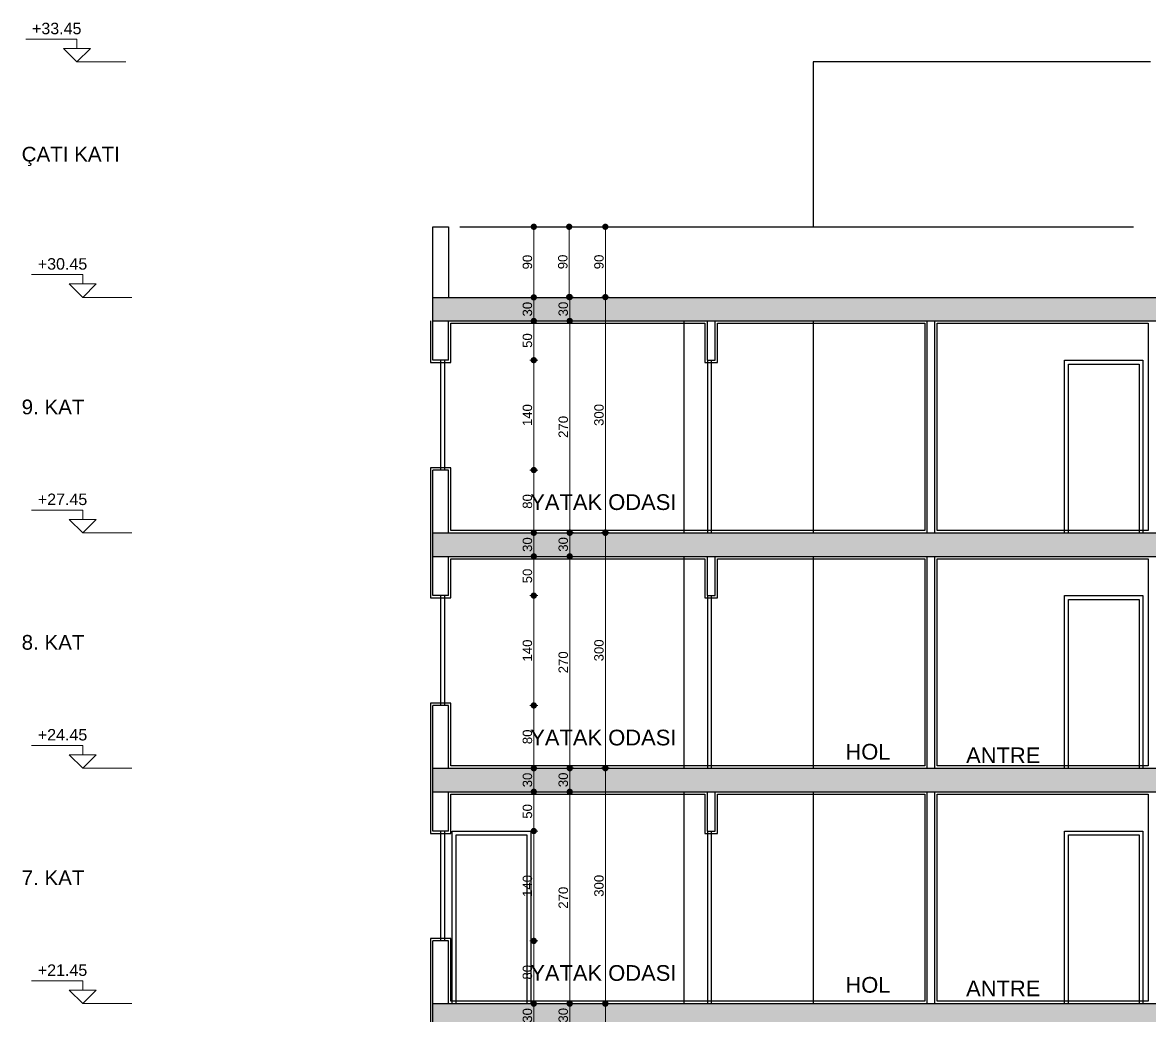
# Model space of a CAD drawing. Header units: millimetres. Extents: x 38129 to 72024, y -56282 to 16512.
# Drawn here: x 38953.9 to 39313, y -53766.5 to -53450.2 of the extents above; entities that cross this region are included whole.
import ezdxf

# ---------------------------------------------------------------- set-up
doc = ezdxf.new("R2010")
doc.units = ezdxf.units.MM
for name, color, linetype, lineweight in [('DIŞÖLÇÜ', 37, 'Continuous', 0), ('DUVAR', 255, 'Continuous', 30), ('KAPI', 4, 'Continuous', 30), ('KOT', 7, 'Continuous', 20), ('mahal', 7, 'Continuous', 5), ('MİMARİ', 4, 'Continuous', 9), ('pencere', 195, 'Continuous', 30), ('TARAMA', 252, 'Continuous', 0), ('ölçü İÇ', 31, 'Continuous', 0)]:
    doc.layers.add(name, color=color, linetype=linetype, lineweight=lineweight)
doc.layers.add('sıva', color=41, linetype='Continuous')
doc.styles.add('icdisolcu_yazi', font='arial.ttf')
doc.styles.get("Standard").update_dxf_attribs({"font": 'arial.ttf'})
doc.styles.add('style1', font='arial.ttf')
doc.dimstyles.new('İç Ölçü', dxfattribs={"dimtxt": 12, "dimasz": 8, "dimexe": 5, "dimexo": 0, "dimgap": 2, "dimtad": 1, "dimdec": 0, "dimzin": 12, "dimdsep": 46, "dimtxsty": 'icdisolcu_yazi', "dimblk": 'DOT', "dimcen": 8, "dimdle": 5, "dimclrd": 256, "dimclre": 256, "dimclrt": 7, "dimadec": 0, "dimazin": 3, "dimtfac": 1, "dimtdec": 0, "dimtix": 1, "dimtmove": 2, "dimatfit": 3, "dimldrblk": 'DOT', "dimfxl": 0, "dimtolj": 1, "dimtzin": 0, "dimlwd": -1, "dimlwe": -1, "dimarcsym": 0})

# ---------------------------------------------------------------- blocks, each defined once
blk = doc.blocks.new('_Dot')
at = {"color": 0, "lineweight": -2}
blk.add_line((-0.5, 0), (-1, 0), dxfattribs=at)
at = {"color": 0, "lineweight": 30, "const_width": 0.5}
blk.add_lwpolyline([(-0.25, 0, 1), (0.25, 0, 1)], format="xyb", close=True, dxfattribs=at)
blk = doc.blocks.new('*D2748')
at = {"layer": 'Defpoints', "color": 0, "transparency": 16777216}
for p in [(48178.5, -84558.5), (48179.2, -84558.5), (48179.2, -84588.9)]:
    blk.add_point(p, dxfattribs=at)
at = {"layer": 'ölçü İÇ', "transparency": 16777216}
for p, q in [((48178.5, -84558.5), (48184.2, -84558.5)), ((48179.2, -84588.9), (48184.2, -84588.9))]:
    blk.add_line(p, q, dxfattribs=at)
at = {"layer": 'ölçü İÇ', "linetype": 'Continuous', "transparency": 16777216}
blk.add_line((48179.2, -84580.9), (48179.2, -84566.5), dxfattribs=at)
at = {"layer": 'ölçü İÇ', "transparency": 16777216, "xscale": 8, "yscale": 8, "zscale": 8}
for p, rotation in [((48179.2, -84558.5), 90), ((48179.2, -84588.9), 270)]:
    blk.add_blockref('_Dot', p, dxfattribs=dict(at, rotation=rotation))
at = {"layer": 'ölçü İÇ', "color": 7, "transparency": 16777216, "insert": (48171, -84573.7), "char_height": 12, "attachment_point": 5, "rotation": 90, "style": 'icdisolcu_yazi'}
blk.add_mtext('\\A1;30', dxfattribs=at)
blk = doc.blocks.new('*D2749')
at = {"layer": 'Defpoints', "color": 0, "transparency": 16777216}
for p in [(48224.6, -84558.5), (48231.5, -84558.5), (48231.5, -84858.9)]:
    blk.add_point(p, dxfattribs=at)
at = {"layer": 'ölçü İÇ', "transparency": 16777216}
for p, q in [((48229.6, -84558.5), (48219.6, -84558.5)), ((48229.6, -84858.9), (48219.6, -84858.9))]:
    blk.add_line(p, q, dxfattribs=at)
at = {"layer": 'ölçü İÇ', "linetype": 'Continuous', "transparency": 16777216}
blk.add_line((48224.6, -84850.9), (48224.6, -84566.5), dxfattribs=at)
at = {"layer": 'ölçü İÇ', "transparency": 16777216, "xscale": 8, "yscale": 8, "zscale": 8}
for p, rotation in [((48224.6, -84558.5), 90), ((48224.6, -84858.9), 270)]:
    blk.add_blockref('_Dot', p, dxfattribs=dict(at, rotation=rotation))
at = {"layer": 'ölçü İÇ', "color": 7, "transparency": 16777216, "insert": (48216.5, -84708.7), "char_height": 12, "attachment_point": 5, "rotation": 90, "style": 'icdisolcu_yazi'}
blk.add_mtext('\\A1;300', dxfattribs=at)
blk = doc.blocks.new('*D2795')
at = {"layer": 'Defpoints', "color": 0, "transparency": 16777216}
for p in [(48081.8, -84478.9), (48133.4, -84478.9), (48133.4, -84558.9)]:
    blk.add_point(p, dxfattribs=at)
at = {"layer": 'ölçü İÇ', "transparency": 16777216}
for p, q in [((48128.4, -84478.9), (48138.4, -84478.9)), ((48133.4, -84558.9), (48138.4, -84558.9))]:
    blk.add_line(p, q, dxfattribs=at)
at = {"layer": 'ölçü İÇ', "linetype": 'Continuous', "transparency": 16777216}
blk.add_line((48133.4, -84550.9), (48133.4, -84486.9), dxfattribs=at)
at = {"layer": 'ölçü İÇ', "transparency": 16777216, "xscale": 8, "yscale": 8, "zscale": 8}
for p, rotation in [((48133.4, -84478.9), 90), ((48133.4, -84558.9), 270)]:
    blk.add_blockref('_Dot', p, dxfattribs=dict(at, rotation=rotation))
at = {"layer": 'ölçü İÇ', "color": 7, "transparency": 16777216, "insert": (48125.3, -84518.9), "char_height": 12, "attachment_point": 5, "rotation": 90, "style": 'icdisolcu_yazi'}
blk.add_mtext('\\A1;80', dxfattribs=at)
blk = doc.blocks.new('*D2796')
at = {"layer": 'Defpoints', "color": 0, "transparency": 16777216}
for p in [(48081.8, -84338.9), (48133.4, -84338.9), (48081.8, -84478.9)]:
    blk.add_point(p, dxfattribs=at)
at = {"layer": 'ölçü İÇ', "transparency": 16777216}
for p, q in [((48128.4, -84338.9), (48138.4, -84338.9)), ((48128.4, -84478.9), (48138.4, -84478.9))]:
    blk.add_line(p, q, dxfattribs=at)
at = {"layer": 'ölçü İÇ', "linetype": 'Continuous', "transparency": 16777216}
blk.add_line((48133.4, -84470.9), (48133.4, -84346.9), dxfattribs=at)
at = {"layer": 'ölçü İÇ', "transparency": 16777216, "xscale": 8, "yscale": 8, "zscale": 8}
for p, rotation in [((48133.4, -84338.9), 90), ((48133.4, -84478.9), 270)]:
    blk.add_blockref('_Dot', p, dxfattribs=dict(at, rotation=rotation))
at = {"layer": 'ölçü İÇ', "color": 7, "transparency": 16777216, "insert": (48125.3, -84408.9), "char_height": 12, "attachment_point": 5, "rotation": 90, "style": 'icdisolcu_yazi'}
blk.add_mtext('\\A1;140', dxfattribs=at)
blk = doc.blocks.new('*D2797')
at = {"layer": 'Defpoints', "color": 0, "transparency": 16777216}
for p in [(48081.8, -84288.9), (48133.4, -84288.9), (48081.8, -84338.9)]:
    blk.add_point(p, dxfattribs=at)
at = {"layer": 'ölçü İÇ', "transparency": 16777216}
for p, q in [((48128.4, -84288.9), (48138.4, -84288.9)), ((48128.4, -84338.9), (48138.4, -84338.9))]:
    blk.add_line(p, q, dxfattribs=at)
at = {"layer": 'ölçü İÇ', "linetype": 'Continuous', "transparency": 16777216}
blk.add_line((48133.4, -84330.9), (48133.4, -84296.9), dxfattribs=at)
at = {"layer": 'ölçü İÇ', "transparency": 16777216, "xscale": 8, "yscale": 8, "zscale": 8}
for p, rotation in [((48133.4, -84288.9), 90), ((48133.4, -84338.9), 270)]:
    blk.add_blockref('_Dot', p, dxfattribs=dict(at, rotation=rotation))
at = {"layer": 'ölçü İÇ', "color": 7, "transparency": 16777216, "insert": (48125.3, -84313.9), "char_height": 12, "attachment_point": 5, "rotation": 90, "style": 'icdisolcu_yazi'}
blk.add_mtext('\\A1;50', dxfattribs=at)
blk = doc.blocks.new('*D2798')
at = {"layer": 'Defpoints', "color": 0, "transparency": 16777216}
for p in [(48179.2, -84288.9), (48179.2, -84288.9), (48179.2, -84558.9)]:
    blk.add_point(p, dxfattribs=at)
at = {"layer": 'ölçü İÇ', "transparency": 16777216}
for p, q in [((48179.2, -84288.9), (48184.2, -84288.9)), ((48179.2, -84558.9), (48184.2, -84558.9))]:
    blk.add_line(p, q, dxfattribs=at)
at = {"layer": 'ölçü İÇ', "linetype": 'Continuous', "transparency": 16777216}
blk.add_line((48179.2, -84550.9), (48179.2, -84296.9), dxfattribs=at)
at = {"layer": 'ölçü İÇ', "transparency": 16777216, "xscale": 8, "yscale": 8, "zscale": 8}
for p, rotation in [((48179.2, -84288.9), 90), ((48179.2, -84558.9), 270)]:
    blk.add_blockref('_Dot', p, dxfattribs=dict(at, rotation=rotation))
at = {"layer": 'ölçü İÇ', "color": 7, "transparency": 16777216, "insert": (48171, -84423.9), "char_height": 12, "attachment_point": 5, "rotation": 90, "style": 'icdisolcu_yazi'}
blk.add_mtext('\\A1;270', dxfattribs=at)
blk = doc.blocks.new('*D2799')
at = {"layer": 'Defpoints', "color": 0, "transparency": 16777216}
for p in [(48178.5, -84258.5), (48179.2, -84258.5), (48179.2, -84288.9)]:
    blk.add_point(p, dxfattribs=at)
at = {"layer": 'ölçü İÇ', "transparency": 16777216}
for p, q in [((48178.5, -84258.5), (48184.2, -84258.5)), ((48179.2, -84288.9), (48184.2, -84288.9))]:
    blk.add_line(p, q, dxfattribs=at)
at = {"layer": 'ölçü İÇ', "linetype": 'Continuous', "transparency": 16777216}
blk.add_line((48179.2, -84280.9), (48179.2, -84266.5), dxfattribs=at)
at = {"layer": 'ölçü İÇ', "transparency": 16777216, "xscale": 8, "yscale": 8, "zscale": 8}
for p, rotation in [((48179.2, -84258.5), 90), ((48179.2, -84288.9), 270)]:
    blk.add_blockref('_Dot', p, dxfattribs=dict(at, rotation=rotation))
at = {"layer": 'ölçü İÇ', "color": 7, "transparency": 16777216, "insert": (48171, -84273.7), "char_height": 12, "attachment_point": 5, "rotation": 90, "style": 'icdisolcu_yazi'}
blk.add_mtext('\\A1;30', dxfattribs=at)
blk = doc.blocks.new('*D2800')
at = {"layer": 'Defpoints', "color": 0, "transparency": 16777216}
for p in [(48224.6, -84258.5), (48231.5, -84258.5), (48231.5, -84558.9)]:
    blk.add_point(p, dxfattribs=at)
at = {"layer": 'ölçü İÇ', "transparency": 16777216}
for p, q in [((48229.6, -84258.5), (48219.6, -84258.5)), ((48229.6, -84558.9), (48219.6, -84558.9))]:
    blk.add_line(p, q, dxfattribs=at)
at = {"layer": 'ölçü İÇ', "linetype": 'Continuous', "transparency": 16777216}
blk.add_line((48224.6, -84550.9), (48224.6, -84266.5), dxfattribs=at)
at = {"layer": 'ölçü İÇ', "transparency": 16777216, "xscale": 8, "yscale": 8, "zscale": 8}
for p, rotation in [((48224.6, -84258.5), 90), ((48224.6, -84558.9), 270)]:
    blk.add_blockref('_Dot', p, dxfattribs=dict(at, rotation=rotation))
at = {"layer": 'ölçü İÇ', "color": 7, "transparency": 16777216, "insert": (48216.5, -84408.7), "char_height": 12, "attachment_point": 5, "rotation": 90, "style": 'icdisolcu_yazi'}
blk.add_mtext('\\A1;300', dxfattribs=at)
blk = doc.blocks.new('*D2801')
at = {"layer": 'Defpoints', "color": 0, "transparency": 16777216}
for p in [(48081.8, -84178.9), (48133.4, -84178.9), (48133.4, -84258.9)]:
    blk.add_point(p, dxfattribs=at)
at = {"layer": 'ölçü İÇ', "transparency": 16777216}
for p, q in [((48128.4, -84178.9), (48138.4, -84178.9)), ((48133.4, -84258.9), (48138.4, -84258.9))]:
    blk.add_line(p, q, dxfattribs=at)
at = {"layer": 'ölçü İÇ', "linetype": 'Continuous', "transparency": 16777216}
blk.add_line((48133.4, -84250.9), (48133.4, -84186.9), dxfattribs=at)
at = {"layer": 'ölçü İÇ', "transparency": 16777216, "xscale": 8, "yscale": 8, "zscale": 8}
for p, rotation in [((48133.4, -84178.9), 90), ((48133.4, -84258.9), 270)]:
    blk.add_blockref('_Dot', p, dxfattribs=dict(at, rotation=rotation))
at = {"layer": 'ölçü İÇ', "color": 7, "transparency": 16777216, "insert": (48125.3, -84218.9), "char_height": 12, "attachment_point": 5, "rotation": 90, "style": 'icdisolcu_yazi'}
blk.add_mtext('\\A1;80', dxfattribs=at)
blk = doc.blocks.new('*D2802')
at = {"layer": 'Defpoints', "color": 0, "transparency": 16777216}
for p in [(48081.8, -84038.9), (48133.4, -84038.9), (48081.8, -84178.9)]:
    blk.add_point(p, dxfattribs=at)
at = {"layer": 'ölçü İÇ', "transparency": 16777216}
for p, q in [((48128.4, -84038.9), (48138.4, -84038.9)), ((48128.4, -84178.9), (48138.4, -84178.9))]:
    blk.add_line(p, q, dxfattribs=at)
at = {"layer": 'ölçü İÇ', "linetype": 'Continuous', "transparency": 16777216}
blk.add_line((48133.4, -84170.9), (48133.4, -84046.9), dxfattribs=at)
at = {"layer": 'ölçü İÇ', "transparency": 16777216, "xscale": 8, "yscale": 8, "zscale": 8}
for p, rotation in [((48133.4, -84038.9), 90), ((48133.4, -84178.9), 270)]:
    blk.add_blockref('_Dot', p, dxfattribs=dict(at, rotation=rotation))
at = {"layer": 'ölçü İÇ', "color": 7, "transparency": 16777216, "insert": (48125.3, -84108.9), "char_height": 12, "attachment_point": 5, "rotation": 90, "style": 'icdisolcu_yazi'}
blk.add_mtext('\\A1;140', dxfattribs=at)
blk = doc.blocks.new('*D2803')
at = {"layer": 'Defpoints', "color": 0, "transparency": 16777216}
for p in [(48081.8, -83988.9), (48133.4, -83988.9), (48081.8, -84038.9)]:
    blk.add_point(p, dxfattribs=at)
at = {"layer": 'ölçü İÇ', "transparency": 16777216}
for p, q in [((48128.4, -83988.9), (48138.4, -83988.9)), ((48128.4, -84038.9), (48138.4, -84038.9))]:
    blk.add_line(p, q, dxfattribs=at)
at = {"layer": 'ölçü İÇ', "linetype": 'Continuous', "transparency": 16777216}
blk.add_line((48133.4, -84030.9), (48133.4, -83996.9), dxfattribs=at)
at = {"layer": 'ölçü İÇ', "transparency": 16777216, "xscale": 8, "yscale": 8, "zscale": 8}
for p, rotation in [((48133.4, -83988.9), 90), ((48133.4, -84038.9), 270)]:
    blk.add_blockref('_Dot', p, dxfattribs=dict(at, rotation=rotation))
at = {"layer": 'ölçü İÇ', "color": 7, "transparency": 16777216, "insert": (48125.3, -84013.9), "char_height": 12, "attachment_point": 5, "rotation": 90, "style": 'icdisolcu_yazi'}
blk.add_mtext('\\A1;50', dxfattribs=at)
blk = doc.blocks.new('*D2804')
at = {"layer": 'Defpoints', "color": 0, "transparency": 16777216}
for p in [(48179.2, -83988.9), (48179.2, -83988.9), (48179.2, -84258.9)]:
    blk.add_point(p, dxfattribs=at)
at = {"layer": 'ölçü İÇ', "transparency": 16777216}
for p, q in [((48179.2, -83988.9), (48184.2, -83988.9)), ((48179.2, -84258.9), (48184.2, -84258.9))]:
    blk.add_line(p, q, dxfattribs=at)
at = {"layer": 'ölçü İÇ', "linetype": 'Continuous', "transparency": 16777216}
blk.add_line((48179.2, -84250.9), (48179.2, -83996.9), dxfattribs=at)
at = {"layer": 'ölçü İÇ', "transparency": 16777216, "xscale": 8, "yscale": 8, "zscale": 8}
for p, rotation in [((48179.2, -83988.9), 90), ((48179.2, -84258.9), 270)]:
    blk.add_blockref('_Dot', p, dxfattribs=dict(at, rotation=rotation))
at = {"layer": 'ölçü İÇ', "color": 7, "transparency": 16777216, "insert": (48171, -84123.9), "char_height": 12, "attachment_point": 5, "rotation": 90, "style": 'icdisolcu_yazi'}
blk.add_mtext('\\A1;270', dxfattribs=at)
blk = doc.blocks.new('*D2805')
at = {"layer": 'Defpoints', "color": 0, "transparency": 16777216}
for p in [(48178.5, -83958.5), (48179.2, -83958.5), (48179.2, -83988.9)]:
    blk.add_point(p, dxfattribs=at)
at = {"layer": 'ölçü İÇ', "transparency": 16777216}
for p, q in [((48178.5, -83958.5), (48184.2, -83958.5)), ((48179.2, -83988.9), (48184.2, -83988.9))]:
    blk.add_line(p, q, dxfattribs=at)
at = {"layer": 'ölçü İÇ', "linetype": 'Continuous', "transparency": 16777216}
blk.add_line((48179.2, -83980.9), (48179.2, -83966.5), dxfattribs=at)
at = {"layer": 'ölçü İÇ', "transparency": 16777216, "xscale": 8, "yscale": 8, "zscale": 8}
for p, rotation in [((48179.2, -83958.5), 90), ((48179.2, -83988.9), 270)]:
    blk.add_blockref('_Dot', p, dxfattribs=dict(at, rotation=rotation))
at = {"layer": 'ölçü İÇ', "color": 7, "transparency": 16777216, "insert": (48171, -83973.7), "char_height": 12, "attachment_point": 5, "rotation": 90, "style": 'icdisolcu_yazi'}
blk.add_mtext('\\A1;30', dxfattribs=at)
blk = doc.blocks.new('*D2806')
at = {"layer": 'Defpoints', "color": 0, "transparency": 16777216}
for p in [(48224.6, -83958.5), (48231.5, -83958.5), (48231.5, -84258.9)]:
    blk.add_point(p, dxfattribs=at)
at = {"layer": 'ölçü İÇ', "transparency": 16777216}
for p, q in [((48229.6, -83958.5), (48219.6, -83958.5)), ((48229.6, -84258.9), (48219.6, -84258.9))]:
    blk.add_line(p, q, dxfattribs=at)
at = {"layer": 'ölçü İÇ', "linetype": 'Continuous', "transparency": 16777216}
blk.add_line((48224.6, -84250.9), (48224.6, -83966.5), dxfattribs=at)
at = {"layer": 'ölçü İÇ', "transparency": 16777216, "xscale": 8, "yscale": 8, "zscale": 8}
for p, rotation in [((48224.6, -83958.5), 90), ((48224.6, -84258.9), 270)]:
    blk.add_blockref('_Dot', p, dxfattribs=dict(at, rotation=rotation))
at = {"layer": 'ölçü İÇ', "color": 7, "transparency": 16777216, "insert": (48216.5, -84108.7), "char_height": 12, "attachment_point": 5, "rotation": 90, "style": 'icdisolcu_yazi'}
blk.add_mtext('\\A1;300', dxfattribs=at)
blk = doc.blocks.new('*D2807')
at = {"layer": 'Defpoints', "color": 0, "transparency": 16777216}
for p in [(48081.8, -83878.9), (48133.4, -83878.9), (48133.4, -83958.9)]:
    blk.add_point(p, dxfattribs=at)
at = {"layer": 'ölçü İÇ', "transparency": 16777216}
for p, q in [((48128.4, -83878.9), (48138.4, -83878.9)), ((48133.4, -83958.9), (48138.4, -83958.9))]:
    blk.add_line(p, q, dxfattribs=at)
at = {"layer": 'ölçü İÇ', "linetype": 'Continuous', "transparency": 16777216}
blk.add_line((48133.4, -83950.9), (48133.4, -83886.9), dxfattribs=at)
at = {"layer": 'ölçü İÇ', "transparency": 16777216, "xscale": 8, "yscale": 8, "zscale": 8}
for p, rotation in [((48133.4, -83878.9), 90), ((48133.4, -83958.9), 270)]:
    blk.add_blockref('_Dot', p, dxfattribs=dict(at, rotation=rotation))
at = {"layer": 'ölçü İÇ', "color": 7, "transparency": 16777216, "insert": (48125.3, -83918.9), "char_height": 12, "attachment_point": 5, "rotation": 90, "style": 'icdisolcu_yazi'}
blk.add_mtext('\\A1;80', dxfattribs=at)
blk = doc.blocks.new('*D2808')
at = {"layer": 'Defpoints', "color": 0, "transparency": 16777216}
for p in [(48081.8, -83738.9), (48133.4, -83738.9), (48081.8, -83878.9)]:
    blk.add_point(p, dxfattribs=at)
at = {"layer": 'ölçü İÇ', "transparency": 16777216}
for p, q in [((48128.4, -83738.9), (48138.4, -83738.9)), ((48128.4, -83878.9), (48138.4, -83878.9))]:
    blk.add_line(p, q, dxfattribs=at)
at = {"layer": 'ölçü İÇ', "linetype": 'Continuous', "transparency": 16777216}
blk.add_line((48133.4, -83870.9), (48133.4, -83746.9), dxfattribs=at)
at = {"layer": 'ölçü İÇ', "transparency": 16777216, "xscale": 8, "yscale": 8, "zscale": 8}
for p, rotation in [((48133.4, -83738.9), 90), ((48133.4, -83878.9), 270)]:
    blk.add_blockref('_Dot', p, dxfattribs=dict(at, rotation=rotation))
at = {"layer": 'ölçü İÇ', "color": 7, "transparency": 16777216, "insert": (48125.3, -83808.9), "char_height": 12, "attachment_point": 5, "rotation": 90, "style": 'icdisolcu_yazi'}
blk.add_mtext('\\A1;140', dxfattribs=at)
blk = doc.blocks.new('*D2809')
at = {"layer": 'Defpoints', "color": 0, "transparency": 16777216}
for p in [(48081.8, -83688.9), (48133.4, -83688.9), (48081.8, -83738.9)]:
    blk.add_point(p, dxfattribs=at)
at = {"layer": 'ölçü İÇ', "transparency": 16777216}
for p, q in [((48128.4, -83688.9), (48138.4, -83688.9)), ((48128.4, -83738.9), (48138.4, -83738.9))]:
    blk.add_line(p, q, dxfattribs=at)
at = {"layer": 'ölçü İÇ', "linetype": 'Continuous', "transparency": 16777216}
blk.add_line((48133.4, -83730.9), (48133.4, -83696.9), dxfattribs=at)
at = {"layer": 'ölçü İÇ', "transparency": 16777216, "xscale": 8, "yscale": 8, "zscale": 8}
for p, rotation in [((48133.4, -83688.9), 90), ((48133.4, -83738.9), 270)]:
    blk.add_blockref('_Dot', p, dxfattribs=dict(at, rotation=rotation))
at = {"layer": 'ölçü İÇ', "color": 7, "transparency": 16777216, "insert": (48125.3, -83713.9), "char_height": 12, "attachment_point": 5, "rotation": 90, "style": 'icdisolcu_yazi'}
blk.add_mtext('\\A1;50', dxfattribs=at)
blk = doc.blocks.new('*D2810')
at = {"layer": 'Defpoints', "color": 0, "transparency": 16777216}
for p in [(48179.2, -83688.9), (48179.2, -83688.9), (48179.2, -83958.9)]:
    blk.add_point(p, dxfattribs=at)
at = {"layer": 'ölçü İÇ', "transparency": 16777216}
for p, q in [((48179.2, -83688.9), (48184.2, -83688.9)), ((48179.2, -83958.9), (48184.2, -83958.9))]:
    blk.add_line(p, q, dxfattribs=at)
at = {"layer": 'ölçü İÇ', "linetype": 'Continuous', "transparency": 16777216}
blk.add_line((48179.2, -83950.9), (48179.2, -83696.9), dxfattribs=at)
at = {"layer": 'ölçü İÇ', "transparency": 16777216, "xscale": 8, "yscale": 8, "zscale": 8}
for p, rotation in [((48179.2, -83688.9), 90), ((48179.2, -83958.9), 270)]:
    blk.add_blockref('_Dot', p, dxfattribs=dict(at, rotation=rotation))
at = {"layer": 'ölçü İÇ', "color": 7, "transparency": 16777216, "insert": (48171, -83823.9), "char_height": 12, "attachment_point": 5, "rotation": 90, "style": 'icdisolcu_yazi'}
blk.add_mtext('\\A1;270', dxfattribs=at)
blk = doc.blocks.new('*D2811')
at = {"layer": 'Defpoints', "color": 0, "transparency": 16777216}
for p in [(48178.5, -83658.5), (48179.2, -83658.5), (48179.2, -83688.9)]:
    blk.add_point(p, dxfattribs=at)
at = {"layer": 'ölçü İÇ', "transparency": 16777216}
for p, q in [((48178.5, -83658.5), (48184.2, -83658.5)), ((48179.2, -83688.9), (48184.2, -83688.9))]:
    blk.add_line(p, q, dxfattribs=at)
at = {"layer": 'ölçü İÇ', "linetype": 'Continuous', "transparency": 16777216}
blk.add_line((48179.2, -83680.9), (48179.2, -83666.5), dxfattribs=at)
at = {"layer": 'ölçü İÇ', "transparency": 16777216, "xscale": 8, "yscale": 8, "zscale": 8}
for p, rotation in [((48179.2, -83658.5), 90), ((48179.2, -83688.9), 270)]:
    blk.add_blockref('_Dot', p, dxfattribs=dict(at, rotation=rotation))
at = {"layer": 'ölçü İÇ', "color": 7, "transparency": 16777216, "insert": (48171, -83673.7), "char_height": 12, "attachment_point": 5, "rotation": 90, "style": 'icdisolcu_yazi'}
blk.add_mtext('\\A1;30', dxfattribs=at)
blk = doc.blocks.new('*D2812')
at = {"layer": 'Defpoints', "color": 0, "transparency": 16777216}
for p in [(48224.6, -83658.5), (48231.5, -83658.5), (48231.5, -83958.9)]:
    blk.add_point(p, dxfattribs=at)
at = {"layer": 'ölçü İÇ', "transparency": 16777216}
for p, q in [((48229.6, -83658.5), (48219.6, -83658.5)), ((48229.6, -83958.9), (48219.6, -83958.9))]:
    blk.add_line(p, q, dxfattribs=at)
at = {"layer": 'ölçü İÇ', "linetype": 'Continuous', "transparency": 16777216}
blk.add_line((48224.6, -83950.9), (48224.6, -83666.5), dxfattribs=at)
at = {"layer": 'ölçü İÇ', "transparency": 16777216, "xscale": 8, "yscale": 8, "zscale": 8}
for p, rotation in [((48224.6, -83658.5), 90), ((48224.6, -83958.9), 270)]:
    blk.add_blockref('_Dot', p, dxfattribs=dict(at, rotation=rotation))
at = {"layer": 'ölçü İÇ', "color": 7, "transparency": 16777216, "insert": (48216.5, -83808.7), "char_height": 12, "attachment_point": 5, "rotation": 90, "style": 'icdisolcu_yazi'}
blk.add_mtext('\\A1;300', dxfattribs=at)
blk = doc.blocks.new('*D2813')
at = {"layer": 'Defpoints', "color": 0, "transparency": 16777216}
for p in [(48178.5, -83568.9), (48178.5, -83568.9), (48178.5, -83658.5)]:
    blk.add_point(p, dxfattribs=at)
at = {"layer": 'ölçü İÇ', "transparency": 16777216}
for p, q in [((48178.5, -83568.9), (48183.5, -83568.9)), ((48178.5, -83658.5), (48183.5, -83658.5))]:
    blk.add_line(p, q, dxfattribs=at)
at = {"layer": 'ölçü İÇ', "linetype": 'Continuous', "transparency": 16777216}
blk.add_line((48178.5, -83650.5), (48178.5, -83576.9), dxfattribs=at)
at = {"layer": 'ölçü İÇ', "transparency": 16777216, "xscale": 8, "yscale": 8, "zscale": 8}
for p, rotation in [((48178.5, -83568.9), 90), ((48178.5, -83658.5), 270)]:
    blk.add_blockref('_Dot', p, dxfattribs=dict(at, rotation=rotation))
at = {"layer": 'ölçü İÇ', "color": 7, "transparency": 16777216, "insert": (48170.4, -83613.7), "char_height": 12, "attachment_point": 5, "rotation": 90, "style": 'icdisolcu_yazi'}
blk.add_mtext('\\A1;90', dxfattribs=at)
blk = doc.blocks.new('*D2814')
at = {"layer": 'Defpoints', "color": 0, "transparency": 16777216}
for p in [(48224.6, -83568.9), (48224.6, -83568.9), (48224.6, -83658.5)]:
    blk.add_point(p, dxfattribs=at)
at = {"layer": 'ölçü İÇ', "transparency": 16777216}
for p, q in [((48224.6, -83568.9), (48229.6, -83568.9)), ((48224.6, -83658.5), (48229.6, -83658.5))]:
    blk.add_line(p, q, dxfattribs=at)
at = {"layer": 'ölçü İÇ', "linetype": 'Continuous', "transparency": 16777216}
blk.add_line((48224.6, -83650.5), (48224.6, -83576.9), dxfattribs=at)
at = {"layer": 'ölçü İÇ', "transparency": 16777216, "xscale": 8, "yscale": 8, "zscale": 8}
for p, rotation in [((48224.6, -83568.9), 90), ((48224.6, -83658.5), 270)]:
    blk.add_blockref('_Dot', p, dxfattribs=dict(at, rotation=rotation))
at = {"layer": 'ölçü İÇ', "color": 7, "transparency": 16777216, "insert": (48216.5, -83613.7), "char_height": 12, "attachment_point": 5, "rotation": 90, "style": 'icdisolcu_yazi'}
blk.add_mtext('\\A1;90', dxfattribs=at)
blk = doc.blocks.new('*D2815')
at = {"layer": 'Defpoints', "color": 0, "transparency": 16777216}
for p in [(48133.4, -83658.9), (48133.4, -83658.9), (48133.4, -83688.9)]:
    blk.add_point(p, dxfattribs=at)
at = {"layer": 'ölçü İÇ', "transparency": 16777216}
for p, q in [((48133.4, -83658.9), (48138.4, -83658.9)), ((48133.4, -83688.9), (48138.4, -83688.9))]:
    blk.add_line(p, q, dxfattribs=at)
at = {"layer": 'ölçü İÇ', "linetype": 'Continuous', "transparency": 16777216}
blk.add_line((48133.4, -83680.9), (48133.4, -83666.9), dxfattribs=at)
at = {"layer": 'ölçü İÇ', "transparency": 16777216, "xscale": 8, "yscale": 8, "zscale": 8}
for p, rotation in [((48133.4, -83658.9), 90), ((48133.4, -83688.9), 270)]:
    blk.add_blockref('_Dot', p, dxfattribs=dict(at, rotation=rotation))
at = {"layer": 'ölçü İÇ', "color": 7, "transparency": 16777216, "insert": (48125.3, -83673.9), "char_height": 12, "attachment_point": 5, "rotation": 90, "style": 'icdisolcu_yazi'}
blk.add_mtext('\\A1;30', dxfattribs=at)
blk = doc.blocks.new('*D2816')
at = {"layer": 'Defpoints', "color": 0, "transparency": 16777216}
for p in [(48133.4, -83568.9), (48133.4, -83568.9), (48133.4, -83658.9)]:
    blk.add_point(p, dxfattribs=at)
at = {"layer": 'ölçü İÇ', "transparency": 16777216}
for p, q in [((48133.4, -83568.9), (48138.4, -83568.9)), ((48133.4, -83658.9), (48138.4, -83658.9))]:
    blk.add_line(p, q, dxfattribs=at)
at = {"layer": 'ölçü İÇ', "linetype": 'Continuous', "transparency": 16777216}
blk.add_line((48133.4, -83650.9), (48133.4, -83576.9), dxfattribs=at)
at = {"layer": 'ölçü İÇ', "transparency": 16777216, "xscale": 8, "yscale": 8, "zscale": 8}
for p, rotation in [((48133.4, -83568.9), 90), ((48133.4, -83658.9), 270)]:
    blk.add_blockref('_Dot', p, dxfattribs=dict(at, rotation=rotation))
at = {"layer": 'ölçü İÇ', "color": 7, "transparency": 16777216, "insert": (48125.3, -83613.9), "char_height": 12, "attachment_point": 5, "rotation": 90, "style": 'icdisolcu_yazi'}
blk.add_mtext('\\A1;90', dxfattribs=at)
blk = doc.blocks.new('*D2824')
at = {"layer": 'Defpoints', "color": 0, "transparency": 16777216}
for p in [(48133.4, -84558.9), (48133.4, -84558.9), (48133.4, -84588.9)]:
    blk.add_point(p, dxfattribs=at)
at = {"layer": 'ölçü İÇ', "transparency": 16777216}
for p, q in [((48133.4, -84558.9), (48138.4, -84558.9)), ((48133.4, -84588.9), (48138.4, -84588.9))]:
    blk.add_line(p, q, dxfattribs=at)
at = {"layer": 'ölçü İÇ', "linetype": 'Continuous', "transparency": 16777216}
blk.add_line((48133.4, -84580.9), (48133.4, -84566.9), dxfattribs=at)
at = {"layer": 'ölçü İÇ', "transparency": 16777216, "xscale": 8, "yscale": 8, "zscale": 8}
for p, rotation in [((48133.4, -84558.9), 90), ((48133.4, -84588.9), 270)]:
    blk.add_blockref('_Dot', p, dxfattribs=dict(at, rotation=rotation))
at = {"layer": 'ölçü İÇ', "color": 7, "transparency": 16777216, "insert": (48125.3, -84573.9), "char_height": 12, "attachment_point": 5, "rotation": 90, "style": 'icdisolcu_yazi'}
blk.add_mtext('\\A1;30', dxfattribs=at)
blk = doc.blocks.new('*D2825')
at = {"layer": 'Defpoints', "color": 0, "transparency": 16777216}
for p in [(48133.4, -84258.9), (48133.4, -84258.9), (48133.4, -84288.9)]:
    blk.add_point(p, dxfattribs=at)
at = {"layer": 'ölçü İÇ', "transparency": 16777216}
for p, q in [((48133.4, -84258.9), (48138.4, -84258.9)), ((48133.4, -84288.9), (48138.4, -84288.9))]:
    blk.add_line(p, q, dxfattribs=at)
at = {"layer": 'ölçü İÇ', "linetype": 'Continuous', "transparency": 16777216}
blk.add_line((48133.4, -84280.9), (48133.4, -84266.9), dxfattribs=at)
at = {"layer": 'ölçü İÇ', "transparency": 16777216, "xscale": 8, "yscale": 8, "zscale": 8}
for p, rotation in [((48133.4, -84258.9), 90), ((48133.4, -84288.9), 270)]:
    blk.add_blockref('_Dot', p, dxfattribs=dict(at, rotation=rotation))
at = {"layer": 'ölçü İÇ', "color": 7, "transparency": 16777216, "insert": (48125.3, -84273.9), "char_height": 12, "attachment_point": 5, "rotation": 90, "style": 'icdisolcu_yazi'}
blk.add_mtext('\\A1;30', dxfattribs=at)
blk = doc.blocks.new('*D2826')
at = {"layer": 'Defpoints', "color": 0, "transparency": 16777216}
for p in [(48133.4, -83958.9), (48133.4, -83958.9), (48133.4, -83988.9)]:
    blk.add_point(p, dxfattribs=at)
at = {"layer": 'ölçü İÇ', "transparency": 16777216}
for p, q in [((48133.4, -83958.9), (48138.4, -83958.9)), ((48133.4, -83988.9), (48138.4, -83988.9))]:
    blk.add_line(p, q, dxfattribs=at)
at = {"layer": 'ölçü İÇ', "linetype": 'Continuous', "transparency": 16777216}
blk.add_line((48133.4, -83980.9), (48133.4, -83966.9), dxfattribs=at)
at = {"layer": 'ölçü İÇ', "transparency": 16777216, "xscale": 8, "yscale": 8, "zscale": 8}
for p, rotation in [((48133.4, -83958.9), 90), ((48133.4, -83988.9), 270)]:
    blk.add_blockref('_Dot', p, dxfattribs=dict(at, rotation=rotation))
at = {"layer": 'ölçü İÇ', "color": 7, "transparency": 16777216, "insert": (48125.3, -83973.9), "char_height": 12, "attachment_point": 5, "rotation": 90, "style": 'icdisolcu_yazi'}
blk.add_mtext('\\A1;30', dxfattribs=at)
blk = doc.blocks.new('56TREHHHHH')
at = {"layer": 'KOT'}
for p, q in [((92618.7, -98878.9), (92618.7, -98868.8)), ((92618.7, -98868.8), (92674.5, -98868.8)), ((92618.7, -98893.6), (92604, -98878.9)), ((92604, -98878.9), (92633.4, -98878.9)), ((92618.7, -98893.6), (92633.4, -98878.9)), ((92565.2, -98893.6), (92618.7, -98893.6))]:
    blk.add_line(p, q, dxfattribs=at)
blk = doc.blocks.new('*D2957')
at = {"layer": 'Defpoints', "color": 0, "transparency": 16777216}
for p in [(48081.8, -84338.9), (48133.4, -84338.9), (48081.8, -84478.9)]:
    blk.add_point(p, dxfattribs=at)
at = {"layer": 'ölçü İÇ', "transparency": 16777216}
for p, q in [((48128.4, -84338.9), (48138.4, -84338.9)), ((48128.4, -84478.9), (48138.4, -84478.9))]:
    blk.add_line(p, q, dxfattribs=at)
at = {"layer": 'ölçü İÇ', "linetype": 'Continuous', "transparency": 16777216}
blk.add_line((48133.4, -84470.9), (48133.4, -84346.9), dxfattribs=at)
at = {"layer": 'ölçü İÇ', "transparency": 16777216, "xscale": 8, "yscale": 8, "zscale": 8}
for p, rotation in [((48133.4, -84338.9), 90), ((48133.4, -84478.9), 270)]:
    blk.add_blockref('_Dot', p, dxfattribs=dict(at, rotation=rotation))
at = {"layer": 'ölçü İÇ', "color": 7, "transparency": 16777216, "insert": (48125.3, -84408.9), "char_height": 12, "attachment_point": 5, "rotation": 90, "style": 'icdisolcu_yazi'}
blk.add_mtext('\\A1;140', dxfattribs=at)
blk = doc.blocks.new('*D2958')
at = {"layer": 'Defpoints', "color": 0, "transparency": 16777216}
for p in [(48081.8, -84288.9), (48133.4, -84288.9), (48081.8, -84338.9)]:
    blk.add_point(p, dxfattribs=at)
at = {"layer": 'ölçü İÇ', "transparency": 16777216}
for p, q in [((48128.4, -84288.9), (48138.4, -84288.9)), ((48128.4, -84338.9), (48138.4, -84338.9))]:
    blk.add_line(p, q, dxfattribs=at)
at = {"layer": 'ölçü İÇ', "linetype": 'Continuous', "transparency": 16777216}
blk.add_line((48133.4, -84330.9), (48133.4, -84296.9), dxfattribs=at)
at = {"layer": 'ölçü İÇ', "transparency": 16777216, "xscale": 8, "yscale": 8, "zscale": 8}
for p, rotation in [((48133.4, -84288.9), 90), ((48133.4, -84338.9), 270)]:
    blk.add_blockref('_Dot', p, dxfattribs=dict(at, rotation=rotation))
at = {"layer": 'ölçü İÇ', "color": 7, "transparency": 16777216, "insert": (48125.3, -84313.9), "char_height": 12, "attachment_point": 5, "rotation": 90, "style": 'icdisolcu_yazi'}
blk.add_mtext('\\A1;50', dxfattribs=at)
blk = doc.blocks.new('MDKFDKFD')
at = {"layer": 'TARAMA'}
h = blk.add_hatch(dxfattribs=at)
h.set_pattern_fill('ANSI33', color=256)
h.set_pattern_definition([(45, (4939.406, -63386.696), (-4.4901281, 4.4901281), []), (45, (4943.896, -63386.696), (-4.4901281, 4.4901281), [3.175, -1.5875])])
h.paths.add_polyline_path([(48939.6, -83688.9), (48939.6, -83658.9), (48004.6, -83658.9), (48004.6, -83688.9)])
h = blk.add_hatch(dxfattribs=at)
h.set_pattern_fill('ANSI33', color=256)
h.set_pattern_definition([(45, (4939.406, -63686.696), (-4.4901281, 4.4901281), []), (45, (4943.896, -63686.696), (-4.4901281, 4.4901281), [3.175, -1.5875])])
h.paths.add_polyline_path([(49639.6, -83988.9), (49639.6, -83958.9), (48004.6, -83958.9), (48004.6, -83988.9)])
h = blk.add_hatch(dxfattribs=at)
h.set_pattern_fill('ANSI33', color=256)
h.set_pattern_definition([(45, (4939.406, -63986.696), (-4.4901281, 4.4901281), []), (45, (4943.896, -63986.696), (-4.4901281, 4.4901281), [3.175, -1.5875])])
h.paths.add_polyline_path([(49639.6, -84288.9), (49639.6, -84258.9), (48004.6, -84258.9), (48004.6, -84288.9)])
h = blk.add_hatch(dxfattribs=at)
h.set_pattern_fill('ANSI33', color=256)
h.set_pattern_definition([(45, (4939.406, -64286.696), (-4.4901281, 4.4901281), []), (45, (4943.896, -64286.696), (-4.4901281, 4.4901281), [3.175, -1.5875])])
h.paths.add_polyline_path([(49639.6, -84588.9), (49639.6, -84558.9), (48004.6, -84558.9), (48004.6, -84588.9)])
at = {"layer": 'DUVAR'}
for p, q in [((48004.6, -83738.9), (48004.6, -83658.9)), ((48004.6, -83658.9), (48939.6, -83658.9)), ((48004.6, -83688.9), (48939.6, -83688.9)), ((48024.6, -83738.9), (48024.6, -83688.9)), ((48354.6, -83738.9), (48354.6, -83688.9)), ((48364.6, -83738.9), (48364.6, -83688.9)), ((48634.6, -83958.9), (48634.6, -83688.9)), ((48644.6, -83958.9), (48644.6, -83688.9)), ((48024.6, -83738.9), (48004.6, -83738.9)), ((48354.6, -83738.9), (48364.6, -83738.9)), ((48004.6, -83988.9), (48004.6, -83878.9)), ((48024.6, -83878.9), (48004.6, -83878.9)), ((48024.6, -83958.9), (48024.6, -83878.9)), ((48004.6, -83958.9), (49639.6, -83958.9)), ((48004.6, -84038.9), (48004.6, -83988.9)), ((48004.6, -83988.9), (49639.6, -83988.9)), ((48024.6, -84038.9), (48024.6, -83988.9)), ((48354.6, -84038.9), (48354.6, -83988.9)), ((48364.6, -84038.9), (48364.6, -83988.9)), ((48634.6, -84258.9), (48634.6, -83988.9)), ((48644.6, -84258.9), (48644.6, -83988.9)), ((48024.6, -84038.9), (48004.6, -84038.9)), ((48354.6, -84038.9), (48364.6, -84038.9)), ((48004.6, -84288.9), (48004.6, -84178.9)), ((48024.6, -84178.9), (48004.6, -84178.9)), ((48024.6, -84258.9), (48024.6, -84178.9)), ((48004.6, -84258.9), (49639.6, -84258.9)), ((48004.6, -84338.9), (48004.6, -84288.9)), ((48004.6, -84288.9), (49639.6, -84288.9)), ((48024.6, -84338.9), (48024.6, -84288.9)), ((48354.6, -84338.9), (48354.6, -84288.9)), ((48364.6, -84338.9), (48364.6, -84288.9)), ((48634.6, -84558.9), (48634.6, -84288.9)), ((48644.6, -84558.9), (48644.6, -84288.9)), ((48024.6, -84338.9), (48004.6, -84338.9)), ((48354.6, -84338.9), (48364.6, -84338.9)), ((48004.6, -84588.9), (48004.6, -84478.9)), ((48024.6, -84478.9), (48004.6, -84478.9)), ((48024.6, -84558.9), (48024.6, -84478.9)), ((48004.6, -84558.9), (49639.6, -84558.9))]:
    blk.add_line(p, q, dxfattribs=at)
blk.add_lwpolyline([(48004.6, -83658.9), (48004.6, -83568.9), (48024.6, -83568.9), (48024.6, -83658.9)], dxfattribs=at)
at = {"layer": 'KAPI'}
for p, q in [((48324.6, -83688.9), (48324.6, -83958.9)), ((48489.8, -83958.9), (48489.8, -83688.9)), ((48324.6, -83988.9), (48324.6, -84258.9)), ((48489.8, -84258.9), (48489.8, -83988.9)), ((48324.6, -84288.9), (48324.6, -84558.9)), ((48489.8, -84558.9), (48489.8, -84288.9))]:
    blk.add_line(p, q, dxfattribs=at)
for points in [[(48809.8, -83958.9), (48809.8, -83738.9), (48909.8, -83738.9), (48909.8, -83958.9)], [(48814.8, -83958.9), (48814.8, -83743.9), (48904.8, -83743.9), (48904.8, -83958.9)], [(48809.8, -84258.9), (48809.8, -84038.9), (48909.8, -84038.9), (48909.8, -84258.9)], [(48814.8, -84258.9), (48814.8, -84043.9), (48904.8, -84043.9), (48904.8, -84258.9)], [(48029.5, -84558.9), (48029.5, -84338.9), (48129.5, -84338.9), (48129.5, -84558.9)], [(48809.8, -84558.9), (48809.8, -84338.9), (48909.8, -84338.9), (48909.8, -84558.9)], [(48034.5, -84558.9), (48034.5, -84343.9), (48124.5, -84343.9), (48124.5, -84558.9)], [(48814.8, -84558.9), (48814.8, -84343.9), (48904.8, -84343.9), (48904.8, -84558.9)]]:
    blk.add_lwpolyline(points, dxfattribs=at)
at = {"layer": 'pencere'}
for p, q in [((48014.6, -83738.9), (48014.6, -83878.9)), ((48019.6, -83738.9), (48019.6, -83878.9)), ((48354.6, -83738.9), (48354.6, -83958.9)), ((48359.6, -83738.9), (48359.6, -83958.9)), ((48014.6, -84038.9), (48014.6, -84178.9)), ((48019.6, -84038.9), (48019.6, -84178.9)), ((48354.6, -84038.9), (48354.6, -84258.9)), ((48359.6, -84038.9), (48359.6, -84258.9)), ((48014.6, -84338.9), (48014.6, -84478.9)), ((48019.6, -84338.9), (48019.6, -84478.9)), ((48354.6, -84338.9), (48354.6, -84558.9)), ((48359.6, -84338.9), (48359.6, -84558.9))]:
    blk.add_line(p, q, dxfattribs=at)
at = {"layer": 'sıva'}
blk.add_line((48039.2, -83568.9), (48897.9, -83568.9), dxfattribs=at)
for points in [[(48919.6, -83358.9), (48489.6, -83358.9), (48489.6, -83568.9)], [(48001.6, -83688.9), (48001.6, -83741.9), (48027.6, -83741.9), (48027.6, -83691.9), (48351.6, -83691.9), (48351.6, -83741.9), (48367.6, -83741.9), (48367.6, -83691.9), (48631.6, -83691.9), (48631.6, -83955.9), (48027.6, -83955.9), (48027.6, -83875.9), (48001.6, -83875.9), (48001.6, -83988.9)], [(48001.6, -83988.9), (48001.6, -84041.9), (48027.6, -84041.9), (48027.6, -83991.9), (48351.6, -83991.9), (48351.6, -84041.9), (48367.6, -84041.9), (48367.6, -83991.9), (48631.6, -83991.9), (48631.6, -84255.9), (48027.6, -84255.9), (48027.6, -84175.9), (48001.6, -84175.9), (48001.6, -84288.9)], [(48001.6, -84288.9), (48001.6, -84341.9), (48027.6, -84341.9), (48027.6, -84291.9), (48351.6, -84291.9), (48351.6, -84341.9), (48367.6, -84341.9), (48367.6, -84291.9), (48631.6, -84291.9), (48631.6, -84555.9), (48027.6, -84555.9), (48027.6, -84475.9), (48001.6, -84475.9), (48001.6, -84588.9)]]:
    blk.add_lwpolyline(points, dxfattribs=at)
for points in [[(48647.6, -83691.9), (48916.6, -83691.9), (48916.6, -83955.9), (48647.6, -83955.9)], [(48647.6, -83991.9), (48916.6, -83991.9), (48916.6, -84255.9), (48647.6, -84255.9)], [(48647.6, -84291.9), (48916.6, -84291.9), (48916.6, -84555.9), (48647.6, -84555.9)]]:
    blk.add_lwpolyline(points, close=True, dxfattribs=at)
at = {"layer": 'KOT', "xscale": -1.17, "yscale": 1.17, "zscale": 1.17}
for p in [(155914.9, 32346.6), (155922.3, 32046.6), (155922.3, 31746.6), (155922.3, 31446.6), (155922.3, 31146.6)]:
    blk.add_blockref('56TREHHHHH', p, dxfattribs=at)
at = {"layer": 'KOT', "char_height": 14.62, "width": 31.702, "attachment_point": 1, "style": 'style1'}
for s, insert in [('+33.45', (47493.8, -83308.9)), ('+30.45', (47501.2, -83608.9)), ('+27.45', (47501.2, -83908.9)), ('+24.45', (47501.2, -84208.9)), ('+21.45', (47501.2, -84508.9))]:
    blk.add_mtext(s, dxfattribs=dict(at, insert=insert))
at = {"layer": 'mahal', "char_height": 18.75, "attachment_point": 1, "style": 'style1'}
for s, insert in [('ÇATI KATI', (47480.6, -83467)), ('9. KAT', (47480.6, -83789.1)), ('8. KAT', (47480.6, -84089.1)), ('7. KAT', (47480.6, -84389.1))]:
    blk.add_mtext_dynamic_manual_height_columns(s, width=412.254, gutter_width=100, heights=[0], dxfattribs=dict(at, insert=insert))
at = {"layer": 'mahal', "char_height": 20, "attachment_point": 1}
for s, insert in [('YATAK ODASI', (48128.9, -83909.8)), ('YATAK ODASI', (48128.9, -84209.8)), ('HOL', (48530.6, -84227.9)), ('ANTRE', (48684.4, -84232.4)), ('YATAK ODASI', (48128.9, -84509.8)), ('HOL', (48530.6, -84524.9)), ('ANTRE', (48684.4, -84529.4))]:
    blk.add_mtext_dynamic_manual_height_columns(s, width=250.343, gutter_width=12.5, heights=[0], dxfattribs=dict(at, insert=insert))
at = {"layer": 'ölçü İÇ'}
for base, p1, p2, picture, middle in [((48133.4, -83568.9), (48133.4, -83658.9), (48133.4, -83568.9), '*D2816', (48125.3, -83613.9)), ((48178.5, -83568.9), (48178.5, -83658.5), (48178.5, -83568.9), '*D2813', (48170.4, -83613.7)), ((48224.6, -83568.9), (48224.6, -83658.5), (48224.6, -83568.9), '*D2814', (48216.5, -83613.7)), ((48133.4, -83658.9), (48133.4, -83688.9), (48133.4, -83658.9), '*D2815', (48125.3, -83673.9)), ((48179.2, -83658.5), (48179.2, -83688.9), (48178.5, -83658.5), '*D2811', (48171, -83673.7)), ((48224.6, -83658.5), (48231.5, -83958.9), (48231.5, -83658.5), '*D2812', (48216.5, -83808.7)), ((48133.4, -83688.9), (48081.8, -83738.9), (48081.8, -83688.9), '*D2809', (48125.3, -83713.9)), ((48179.2, -83688.9), (48179.2, -83958.9), (48179.2, -83688.9), '*D2810', (48171, -83823.9)), ((48133.4, -83738.9), (48081.8, -83878.9), (48081.8, -83738.9), '*D2808', (48125.3, -83808.9)), ((48133.4, -83878.9), (48133.4, -83958.9), (48081.8, -83878.9), '*D2807', (48125.3, -83918.9)), ((48133.4, -83958.9), (48133.4, -83988.9), (48133.4, -83958.9), '*D2826', (48125.3, -83973.9)), ((48179.2, -83958.5), (48179.2, -83988.9), (48178.5, -83958.5), '*D2805', (48171, -83973.7)), ((48224.6, -83958.5), (48231.5, -84258.9), (48231.5, -83958.5), '*D2806', (48216.5, -84108.7)), ((48133.4, -83988.9), (48081.8, -84038.9), (48081.8, -83988.9), '*D2803', (48125.3, -84013.9)), ((48179.2, -83988.9), (48179.2, -84258.9), (48179.2, -83988.9), '*D2804', (48171, -84123.9)), ((48133.4, -84038.9), (48081.8, -84178.9), (48081.8, -84038.9), '*D2802', (48125.3, -84108.9)), ((48133.4, -84178.9), (48133.4, -84258.9), (48081.8, -84178.9), '*D2801', (48125.3, -84218.9)), ((48133.4, -84258.9), (48133.4, -84288.9), (48133.4, -84258.9), '*D2825', (48125.3, -84273.9)), ((48179.2, -84258.5), (48179.2, -84288.9), (48178.5, -84258.5), '*D2799', (48171, -84273.7)), ((48224.6, -84258.5), (48231.5, -84558.9), (48231.5, -84258.5), '*D2800', (48216.5, -84408.7)), ((48133.4, -84288.9), (48081.8, -84338.9), (48081.8, -84288.9), '*D2797', (48125.3, -84313.9)), ((48133.4, -84288.9), (48081.8, -84338.9), (48081.8, -84288.9), '*D2958', (48125.3, -84313.9)), ((48179.2, -84288.9), (48179.2, -84558.9), (48179.2, -84288.9), '*D2798', (48171, -84423.9)), ((48133.4, -84338.9), (48081.8, -84478.9), (48081.8, -84338.9), '*D2796', (48125.3, -84408.9)), ((48133.4, -84338.9), (48081.8, -84478.9), (48081.8, -84338.9), '*D2957', (48125.3, -84408.9)), ((48133.4, -84478.9), (48133.4, -84558.9), (48081.8, -84478.9), '*D2795', (48125.3, -84518.9)), ((48133.4, -84558.9), (48133.4, -84588.9), (48133.4, -84558.9), '*D2824', (48125.3, -84573.9)), ((48179.2, -84558.5), (48179.2, -84588.9), (48178.5, -84558.5), '*D2748', (48171, -84573.7)), ((48224.6, -84558.5), (48231.5, -84858.9), (48231.5, -84558.5), '*D2749', (48216.5, -84708.7))]:
    dim = blk.add_linear_dim(base=base, p1=p1, p2=p2, angle=90, dimstyle='İç Ölçü', dxfattribs=at)
    dim.commit()
    dim.dimension.update_dxf_attribs({"geometry": picture, "text_midpoint": middle})
blk = doc.blocks.new('nfjfdj')
at = {"layer": 'DIŞÖLÇÜ', "xscale": 0.25, "yscale": 0.25, "zscale": 0.25}
blk.add_blockref('MDKFDKFD', (39338.41, -27653.81), dxfattribs=at)

msp = doc.modelspace()

# ---------------------------------------------------------------- block references
at = {"layer": 'MİMARİ'}
msp.add_blockref('nfjfdj', (-12254.98, -4969.22), dxfattribs=at)

doc.saveas('drawing.dxf')
